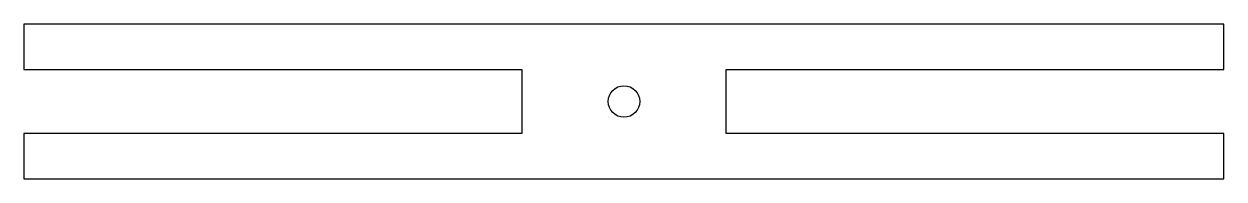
# Model space of a CAD drawing. Header units: millimetres. Extents: x -78 to 78, y -10 to 10.
import ezdxf

# ---------------------------------------------------------------- set-up
doc = ezdxf.new("R2010")
doc.units = ezdxf.units.MM
doc.layers.get('0').update_dxf_attribs({"linetype": 'CONTINUOUS'})

msp = doc.modelspace()

# ---------------------------------------------------------------- linework, layer by layer
for p, q in [((78.325, 10.075), (-78.325, 10.075)), ((-78.325, 10.075), (-78.325, 4.175)), ((78.325, 4.175), (78.325, 10.075)), ((-78.325, 4.175), (-13.325, 4.175)), ((-13.325, 4.175), (-13.325, -4.175)), ((13.325, -4.175), (13.325, 4.175)), ((13.325, 4.175), (78.325, 4.175)), ((-13.325, -4.175), (-78.325, -4.175)), ((-78.325, -4.175), (-78.325, -10.075)), ((78.325, -4.175), (13.325, -4.175)), ((78.325, -10.075), (78.325, -4.175)), ((-78.325, -10.075), (78.325, -10.075))]:
    msp.add_line(p, q)
msp.add_circle((0, 0), 2.05)

doc.saveas('drawing.dxf')
